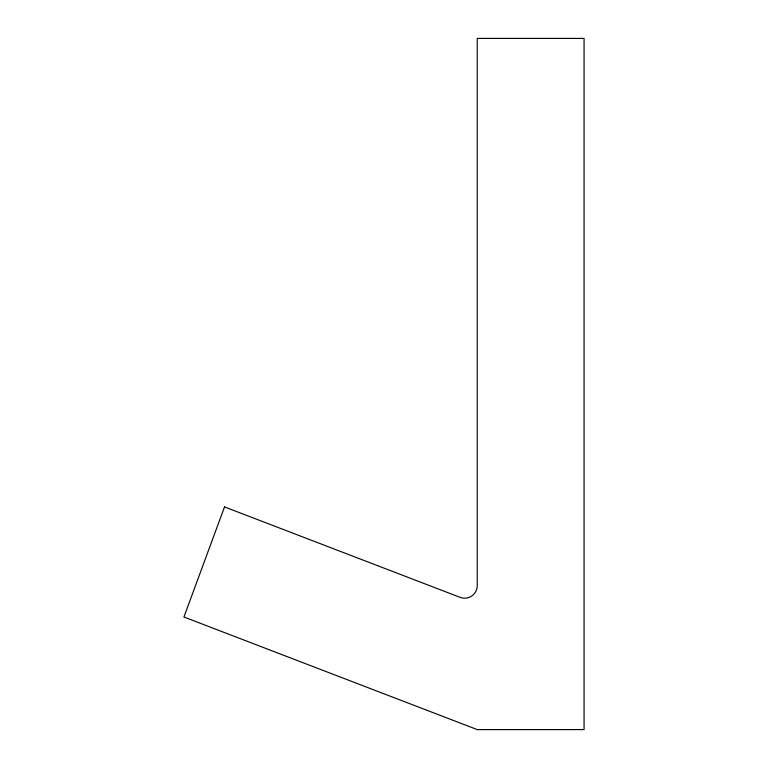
<?xml version="1.0" encoding="UTF-8"?>
<svg xmlns="http://www.w3.org/2000/svg" width="768" height="768" viewBox="0 0 768 768"><rect width="100%" height="100%" fill="white"/><g stroke="black" fill="none" stroke-linecap="round" stroke-linejoin="round"><path stroke-width="1.15" d="M224.515 506.918L183.936 617.011L477.245 729.6L584.064 729.6L584.064 38.4L477.245 38.4L477.245 585.638A12.566 12.566 0 0 1 460.176 597.37L224.515 506.918"/></g></svg>
